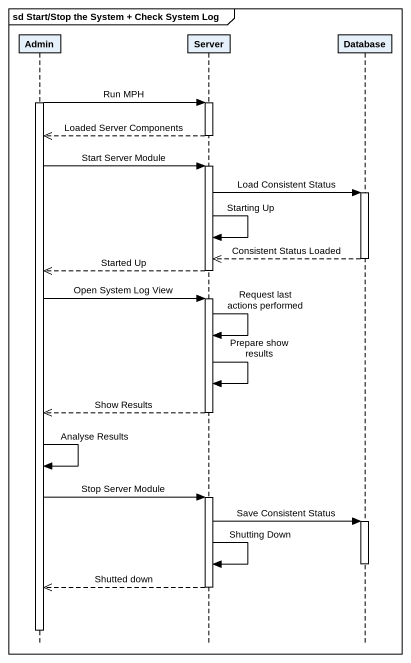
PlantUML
@startuml
mainframe sd Start/Stop the System + Check System Log
hide footbox
participant Admin
participant Server
participant "Database" as Database_

activate Admin
Admin -> Server : Run MPH
activate Server
Server -->> Admin : Loaded Server Components
deactivate Server
Admin -> Server : Start Server Module
activate Server
Server -> Database_ : Load Consistent Status
activate Database_
Server -> Server : Starting Up
Database_ -->> Server : Consistent Status Loaded
deactivate Database_
Server -->> Admin : Started Up
deactivate Server
Admin -> Server : Open System Log View
activate Server
Server -> Server : Request last actions performed
Server -> Server : Prepare show results
Server -->> Admin : Show Results
deactivate Server
Admin -> Admin : Analyse Results
Admin -> Server : Stop Server Module
activate Server
Server -> Database_ : Save Consistent Status
activate Database_
Server -> Server : Shutting Down
deactivate Database_
Server -->> Admin : Shutted down
deactivate Server
deactivate Admin
@enduml
